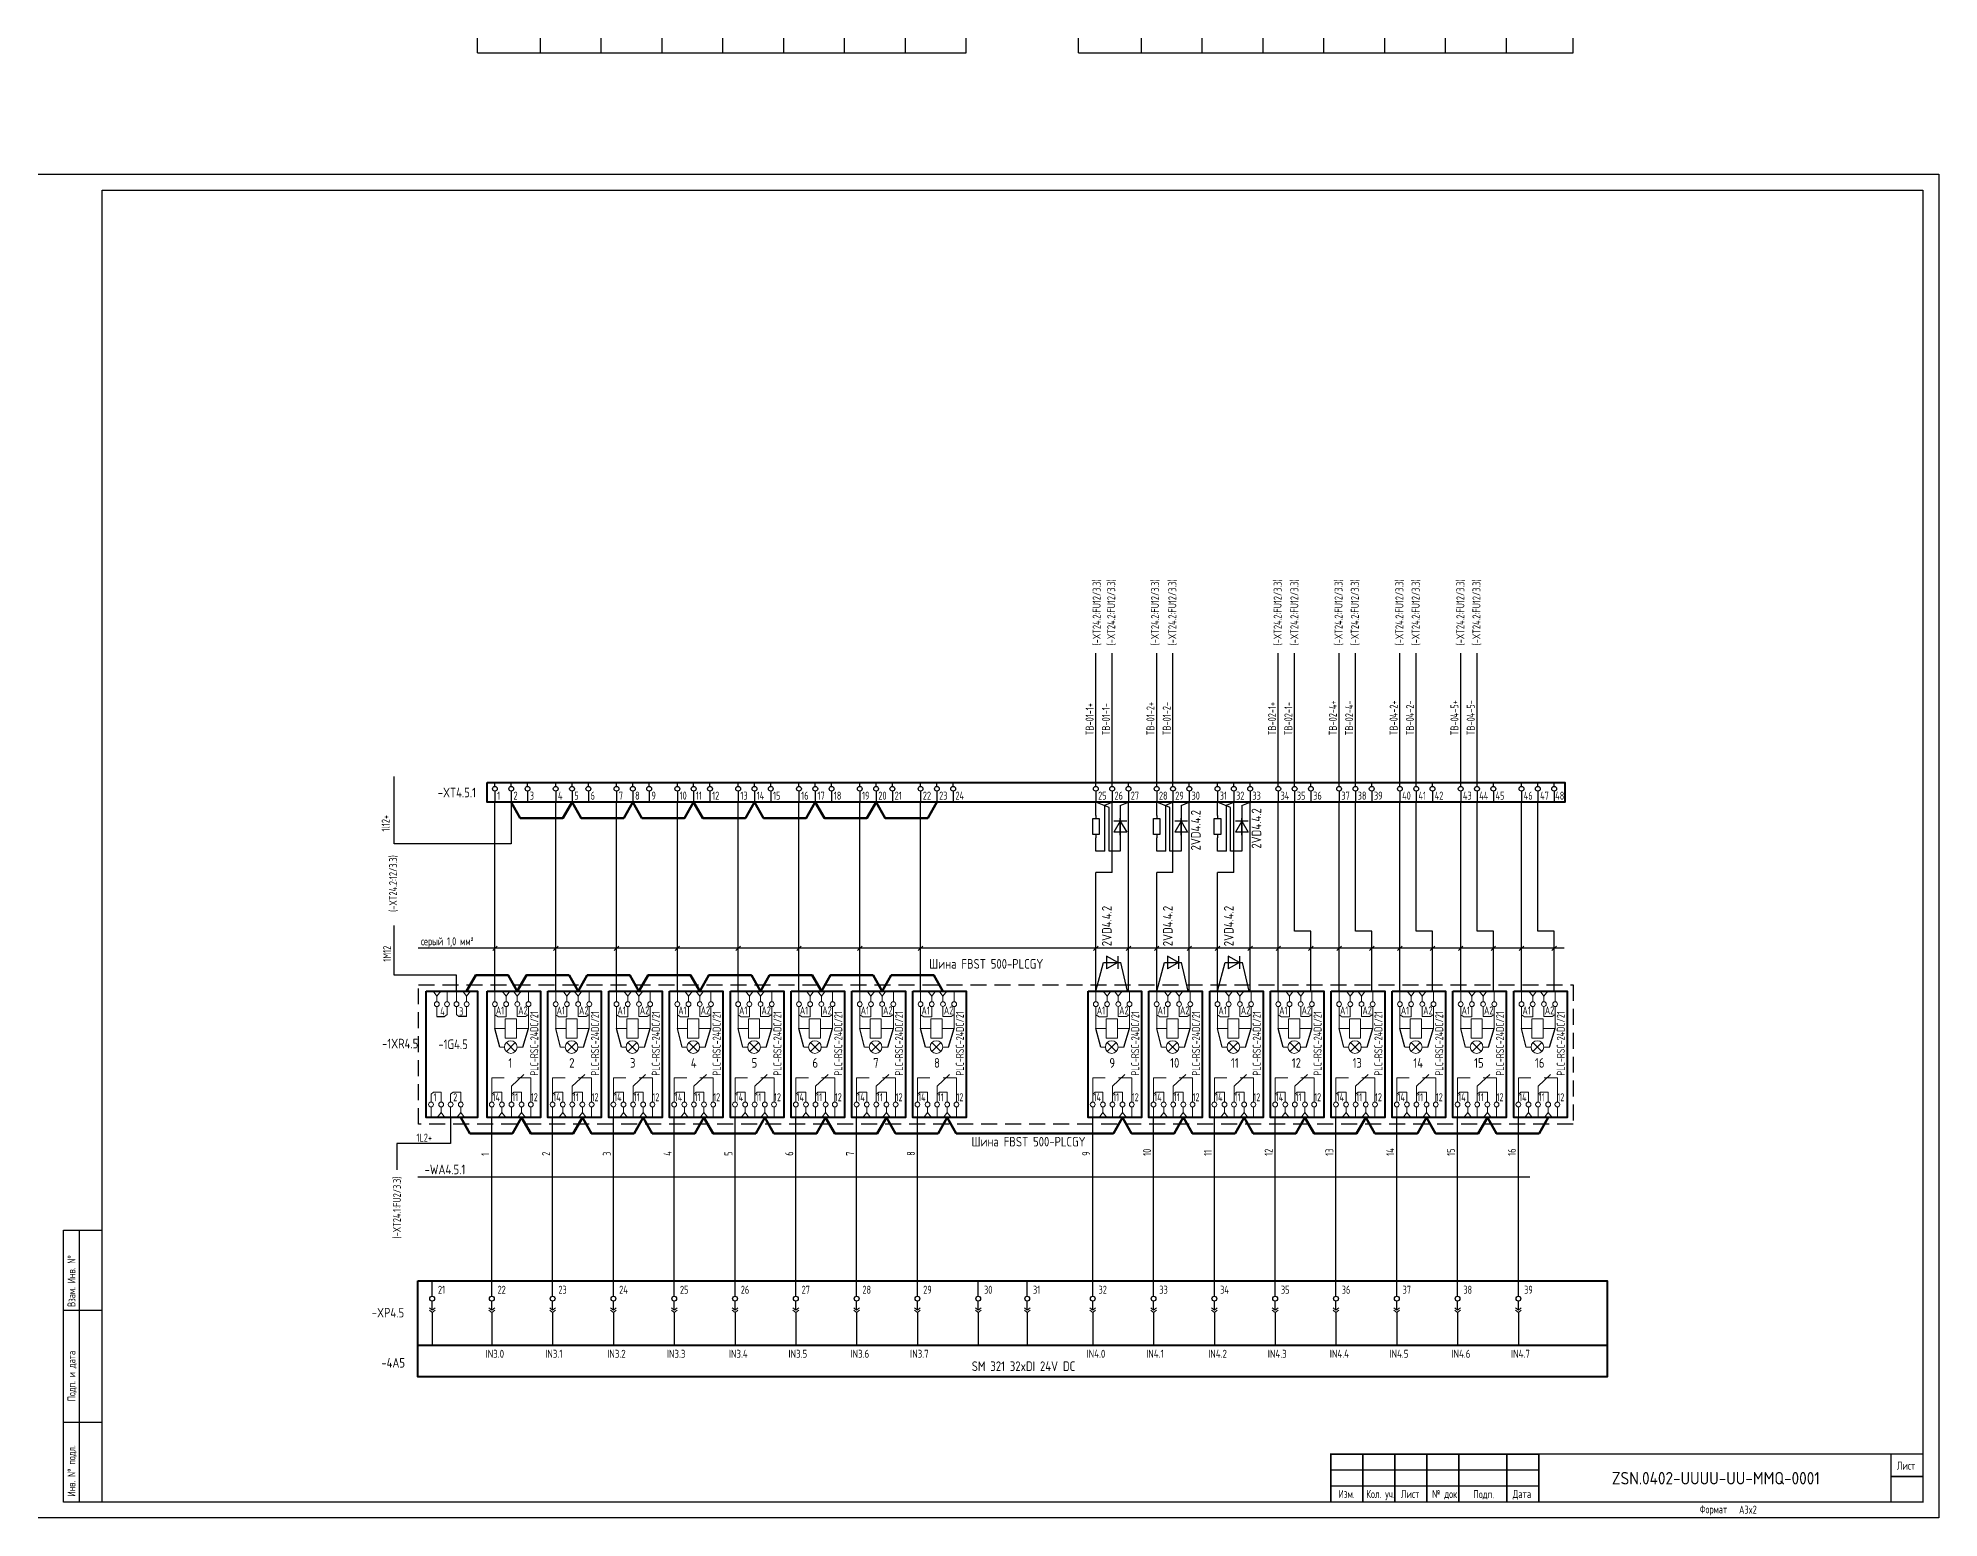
# Model space of a CAD drawing. Header units: millimetres. Extents: x 18824 to 19418, y -7467 to -7004.
import ezdxf
from ezdxf.enums import TextEntityAlignment as Align

# ---------------------------------------------------------------- set-up
doc = ezdxf.new("R2010")
doc.units = ezdxf.units.MM
for name, pattern in [('DASHED2', [0.375, 0.25, -0.125]), ('K5LT32768', [0]), ('K5LT_THIN', [0])]:
    doc.linetypes.add(name, pattern=pattern)
doc.layers.add('КИА_МАРКИРОВКА', color=2, linetype='Continuous')
doc.layers.add('КИА_НАКЛЕЙКИ', color=1, linetype='Continuous')
doc.styles.add('GOST-A 3-1', font='', dxfattribs={"height": 3})
doc.styles.add('GOSTA-2.5-1', font='', dxfattribs={"width": 0.9, "height": 2.5})
doc.styles.add('ROMAND0-100', font='romand.shx')
doc.styles.add('ROMANS0-60', font='romans.shx', dxfattribs={"width": 0.6})
doc.styles.add('ROMANS0-70', font='romans.shx', dxfattribs={"width": 0.7})
doc.styles.get('GOST-A 3-1').set_extended_font_data('GOST type A')
doc.styles.get('GOSTA-2.5-1').set_extended_font_data('GOST Type AU')

# ---------------------------------------------------------------- blocks, each defined once
blk = doc.blocks.new('A$C508D5767')
at = {"color": 0}
for p, q in [((4.5, 25.21), (4.5, 30)), ((23.13, 25.21), (23.13, 30)), ((42.13, 25.21), (42.13, 30)), ((61.13, 25.21), (61.13, 30)), ((80.13, 25.21), (80.13, 30)), ((99.13, 25.21), (99.13, 30)), ((118.13, 25.21), (118.13, 30)), ((137.13, 25.21), (137.13, 30)), ((156.13, 25.21), (156.13, 30)), ((175.13, 25.21), (175.13, 30)), ((190.43, 25.21), (190.43, 30)), ((210.91, 25.21), (210.91, 30)), ((229.91, 25.21), (229.91, 30)), ((248.91, 25.21), (248.91, 30)), ((267.91, 25.21), (267.91, 30)), ((286.91, 25.21), (286.91, 30)), ((305.91, 25.21), (305.91, 30)), ((324.91, 25.21), (324.91, 30)), ((343.91, 25.21), (343.91, 30)), ((4.5, 20.89), (4.5, 23.71)), ((4.5, 20.14), (4.5, 9.97)), ((23.13, 20.89), (23.13, 23.71)), ((23.13, 20.14), (23.13, 9.97)), ((42.13, 20.89), (42.13, 23.71)), ((42.13, 20.14), (42.13, 9.97)), ((61.13, 20.89), (61.13, 23.71)), ((61.13, 20.14), (61.13, 9.97)), ((80.13, 20.89), (80.13, 23.71)), ((80.13, 20.14), (80.13, 9.97)), ((99.13, 20.89), (99.13, 23.71)), ((99.13, 20.14), (99.13, 9.97)), ((118.13, 20.89), (118.13, 23.71)), ((118.13, 20.14), (118.13, 9.97)), ((137.13, 20.89), (137.13, 23.71)), ((137.13, 20.14), (137.13, 9.97)), ((156.13, 20.89), (156.13, 23.71)), ((156.13, 20.14), (156.13, 9.97)), ((175.13, 20.89), (175.13, 23.71)), ((175.13, 20.14), (175.13, 9.97)), ((190.43, 20.89), (190.43, 23.71)), ((190.43, 20.14), (190.43, 9.97)), ((210.91, 20.89), (210.91, 23.71)), ((210.91, 20.14), (210.91, 9.97)), ((229.91, 20.89), (229.91, 23.71)), ((229.91, 20.14), (229.91, 9.97)), ((248.91, 20.89), (248.91, 23.71)), ((248.91, 20.14), (248.91, 9.97)), ((267.91, 20.89), (267.91, 23.71)), ((267.91, 20.14), (267.91, 9.97)), ((286.91, 20.89), (286.91, 23.71)), ((286.91, 20.14), (286.91, 9.97)), ((305.91, 20.89), (305.91, 23.71)), ((305.91, 20.14), (305.91, 9.97)), ((324.91, 20.89), (324.91, 23.71)), ((324.91, 20.14), (324.91, 9.97)), ((343.91, 20.89), (343.91, 23.71)), ((343.91, 20.14), (343.91, 9.97))]:
    blk.add_line(p, q, dxfattribs=at)
at = {"lineweight": 18}
for p, q in [((4.5, 20.89), (3.61, 21.63)), ((4.5, 20.14), (3.61, 20.89)), ((4.5, 20.89), (5.39, 21.63)), ((4.5, 20.14), (5.39, 20.89)), ((23.13, 20.89), (22.24, 21.63)), ((23.13, 20.14), (22.24, 20.89)), ((23.13, 20.89), (24.02, 21.63)), ((23.13, 20.14), (24.02, 20.89)), ((42.13, 20.89), (41.24, 21.63)), ((42.13, 20.14), (41.24, 20.89)), ((42.13, 20.89), (43.02, 21.63)), ((42.13, 20.14), (43.02, 20.89)), ((61.13, 20.89), (60.24, 21.63)), ((61.13, 20.14), (60.24, 20.89)), ((61.13, 20.89), (62.02, 21.63)), ((61.13, 20.14), (62.02, 20.89)), ((80.13, 20.89), (79.24, 21.63)), ((80.13, 20.14), (79.24, 20.89)), ((80.13, 20.89), (81.02, 21.63)), ((80.13, 20.14), (81.02, 20.89)), ((99.13, 20.89), (98.24, 21.63)), ((99.13, 20.14), (98.24, 20.89)), ((99.13, 20.89), (100.02, 21.63)), ((99.13, 20.14), (100.02, 20.89)), ((118.13, 20.89), (117.24, 21.63)), ((118.13, 20.14), (117.24, 20.89)), ((118.13, 20.89), (119.02, 21.63)), ((118.13, 20.14), (119.02, 20.89)), ((137.13, 20.89), (136.24, 21.63)), ((137.13, 20.14), (136.24, 20.89)), ((137.13, 20.89), (138.02, 21.63)), ((137.13, 20.14), (138.02, 20.89)), ((156.13, 20.89), (155.24, 21.63)), ((156.13, 20.14), (155.24, 20.89)), ((156.13, 20.89), (157.02, 21.63)), ((156.13, 20.14), (157.02, 20.89)), ((175.13, 20.89), (174.24, 21.63)), ((175.13, 20.14), (174.24, 20.89)), ((175.13, 20.89), (176.02, 21.63)), ((175.13, 20.14), (176.02, 20.89)), ((190.43, 20.89), (189.54, 21.63)), ((190.43, 20.14), (189.54, 20.89)), ((190.43, 20.89), (191.32, 21.63)), ((190.43, 20.14), (191.32, 20.89)), ((210.91, 20.89), (210.02, 21.63)), ((210.91, 20.14), (210.02, 20.89)), ((210.91, 20.89), (211.8, 21.63)), ((210.91, 20.14), (211.8, 20.89)), ((229.91, 20.89), (229.02, 21.63)), ((229.91, 20.14), (229.02, 20.89)), ((229.91, 20.89), (230.8, 21.63)), ((229.91, 20.14), (230.8, 20.89)), ((248.91, 20.89), (248.02, 21.63)), ((248.91, 20.14), (248.02, 20.89)), ((248.91, 20.89), (249.8, 21.63)), ((248.91, 20.14), (249.8, 20.89)), ((267.91, 20.89), (267.02, 21.63)), ((267.91, 20.14), (267.02, 20.89)), ((267.91, 20.89), (268.8, 21.63)), ((267.91, 20.14), (268.8, 20.89)), ((286.91, 20.89), (286.02, 21.63)), ((286.91, 20.14), (286.02, 20.89)), ((286.91, 20.89), (287.8, 21.63)), ((286.91, 20.14), (287.8, 20.89)), ((305.91, 20.89), (305.02, 21.63)), ((305.91, 20.14), (305.02, 20.89)), ((305.91, 20.89), (306.8, 21.63)), ((305.91, 20.14), (306.8, 20.89)), ((324.91, 20.89), (324.02, 21.63)), ((324.91, 20.14), (324.02, 20.89)), ((324.91, 20.89), (325.8, 21.63)), ((324.91, 20.14), (325.8, 20.89)), ((343.91, 20.89), (343.02, 21.63)), ((343.91, 20.14), (343.02, 20.89)), ((343.91, 20.89), (344.8, 21.63)), ((343.91, 20.14), (344.8, 20.89))]:
    blk.add_line(p, q, dxfattribs=at)
at = {"color": 0, "lineweight": 40}
blk.add_line((0, 9.97), (371.67, 9.97), dxfattribs=at)
blk.add_lwpolyline([(0, 30), (371.67, 30), (371.67, 0), (0, 0)], close=True, dxfattribs=at)
at = {"color": 0}
for centre in [(4.5, 24.46), (23.13, 24.46), (42.13, 24.46), (61.13, 24.46), (80.13, 24.46), (99.13, 24.46), (118.13, 24.46), (137.13, 24.46), (156.13, 24.46), (175.13, 24.46), (190.43, 24.46), (210.91, 24.46), (229.91, 24.46), (248.91, 24.46), (267.91, 24.46), (286.91, 24.46), (305.91, 24.46), (324.91, 24.46), (343.91, 24.46)]:
    blk.add_circle(centre, 0.75, dxfattribs=at)
at = {"style": 'GOSTA-2.5-1', "width": 0.9}
for s, p in [('21', (6.3, 26)), ('22', (24.93, 26)), ('23', (43.93, 26)), ('24', (62.93, 26)), ('25', (81.93, 26)), ('26', (100.93, 26)), ('27', (119.93, 26)), ('28', (138.93, 26)), ('29', (157.93, 26)), ('30', (176.93, 26)), ('31', (192.23, 26)), ('32', (212.71, 26)), ('33', (231.71, 26)), ('34', (250.71, 26)), ('35', (269.71, 26)), ('36', (288.71, 26)), ('37', (307.71, 26)), ('38', (326.71, 26)), ('39', (345.71, 26))]:
    blk.add_text(s, height=2.5, dxfattribs=at).set_placement(p)
at = {"style": 'GOSTA-2.5-1'}
for s, p in [('IN3.0', (21.19, 5.98)), ('IN3.1', (39.82, 5.98)), ('IN3.2', (59.19, 5.98)), ('IN3.3', (77.82, 5.98)), ('IN3.4', (97.19, 5.98)), ('IN3.5', (115.82, 5.98)), ('IN3.6', (135.19, 5.98)), ('IN3.7', (153.82, 5.98)), ('IN4.0', (208.97, 5.98)), ('IN4.1', (227.6, 5.98)), ('IN4.2', (246.97, 5.98)), ('IN4.3', (265.6, 5.98)), ('IN4.4', (284.97, 5.98)), ('IN4.5', (303.6, 5.98)), ('IN4.6', (322.97, 5.98)), ('IN4.7', (341.6, 5.98))]:
    blk.add_text(s, height=2.5, dxfattribs=at).set_placement(p)
at = {"color": 0, "style": 'GOST-A 3-1'}
blk.add_text('SM 321 32xDI 24V DC', height=3, dxfattribs=at).set_placement((173.11, 1.85))
blk = doc.blocks.new('A$C2C8C317B')
at = {"color": 0}
for p, q in [((0, 0), (0, 39.44)), ((3.94, 21.99), (2.44, 27.76)), ((11.17, 21.99), (12.94, 27.76))]:
    blk.add_line(p, q, dxfattribs=at)
at = {"linetype": 'K5LT_THIN', "lineweight": 18}
for p, q in [((2.44, 36.15), (2.44, 39.44)), ((5.94, 37.86), (4.75, 39.44)), ((5.94, 37.86), (7.14, 39.44)), ((5.94, 36.15), (5.94, 37.86)), ((9.44, 37.88), (8.25, 39.45)), ((9.44, 37.88), (10.64, 39.45)), ((9.44, 36.17), (9.44, 37.88)), ((12.94, 36.15), (12.94, 39.44)), ((2.44, 34.65), (2.44, 27.76)), ((3.42, 31.48), (2.44, 32.07)), ((5.94, 31.48), (3.42, 31.48)), ((9.16, 30.76), (5.66, 30.76)), ((5.66, 30.76), (5.66, 24.76)), ((5.94, 34.65), (5.94, 31.48)), ((9.16, 24.76), (9.16, 30.76)), ((9.44, 34.67), (9.44, 31.52)), ((9.44, 31.52), (11.97, 31.52)), ((11.97, 31.52), (12.94, 32.12)), ((12.94, 34.65), (12.94, 27.76)), ((5.66, 27.76), (2.44, 27.76)), ((5.66, 24.76), (9.16, 24.76)), ((9.16, 27.76), (12.94, 27.76)), ((1.46, 4.79), (1.46, 12.35)), ((5.38, 12.35), (1.46, 12.35)), ((7.61, 9.79), (11.52, 13.36)), ((13.65, 12.35), (9.5, 12.35)), ((13.65, 12.35), (13.65, 4.79)), ((2.22, 7.93), (1.46, 7.29)), ((4.63, 7.93), (2.22, 7.93)), ((4.63, 4.79), (4.63, 7.93)), ((7.61, 4.79), (7.61, 9.79)), ((8.36, 7.93), (7.61, 7.29)), ((10.77, 7.93), (8.36, 7.93)), ((10.77, 4.79), (10.77, 7.93)), ((1.46, 3.29), (1.46, 0)), ((4.63, 1.58), (3.43, 0)), ((4.63, 3.29), (4.63, 1.58)), ((4.63, 1.58), (5.82, 0)), ((7.61, 3.29), (7.61, 0)), ((10.77, 1.58), (9.58, 0)), ((10.77, 3.29), (10.77, 1.58)), ((10.77, 1.58), (11.97, 0)), ((13.65, 3.29), (13.65, 0))]:
    blk.add_line(p, q, dxfattribs=at)
at = {"color": 0, "lineweight": 20}
for p, q in [((5.43, 21.99), (3.94, 21.99)), ((6.01, 23.39), (8.81, 20.59)), ((8.81, 23.39), (6.01, 20.59)), ((9.39, 21.99), (11.17, 21.99))]:
    blk.add_line(p, q, dxfattribs=at)
at = {"lineweight": 40}
blk.add_lwpolyline([(0, 39.44), (16.69, 39.44), (16.69, 0), (0, 0)], close=True, dxfattribs=at)
at = {"color": 0, "lineweight": 20}
blk.add_circle((7.41, 21.99), 1.98, dxfattribs=at)
at = {"linetype": 'K5LT32768', "lineweight": 18}
for centre, start, end in [((2.44, 35.4), 0, 180), ((5.94, 35.4), 0, 180), ((9.44, 35.42), 0, 180), ((12.94, 35.4), 0, 180), ((2.44, 35.4), 180, 0), ((5.94, 35.4), 180, 0), ((9.44, 35.42), 180, 0), ((12.94, 35.4), 180, 0), ((1.46, 4.04), 0, 180), ((1.46, 4.04), 180, 0), ((4.63, 4.04), 0, 180), ((4.63, 4.04), 180, 0), ((7.61, 4.04), 0, 180), ((7.61, 4.04), 180, 0), ((10.77, 4.04), 0, 180), ((10.77, 4.04), 180, 0), ((13.65, 4.04), 0, 180), ((13.65, 4.04), 180, 0)]:
    blk.add_arc(centre, 0.75, start, end, dxfattribs=at)
at = {"style": 'GOSTA-2.5-1', "width": 0.8}
for s, p in [('A1', (2.73, 32.17)), ('A2', (9.73, 32.19)), ('14', (1.68, 5.05)), ('11', (7.82, 5.05)), ('12', (13.64, 5.05))]:
    blk.add_text(s, height=2.5, dxfattribs=at).set_placement(p)
blk.add_text('PLC-RSC-24DC/21', height=2.5, rotation=90, dxfattribs=at).set_placement((15.97, 13.05))
blk = doc.blocks.new('A$C27D72B89')
at = {"linetype": 'K5LT_THIN', "lineweight": 18}
for p, q in [((3.3, 37.86), (2.11, 39.44)), ((3.3, 37.86), (4.5, 39.44)), ((3.3, 36.15), (3.3, 37.86)), ((6.47, 36.15), (6.47, 39.44)), ((9.44, 36.15), (9.44, 39.44)), ((12.61, 37.86), (11.41, 39.44)), ((12.61, 37.86), (13.8, 39.44)), ((12.61, 36.15), (12.61, 37.86)), ((3.3, 34.65), (3.3, 31.51)), ((5.71, 31.51), (6.47, 32.15)), ((6.47, 34.65), (6.47, 32.15)), ((9.44, 34.65), (9.44, 32.15)), ((10.2, 31.51), (9.44, 32.15)), ((12.61, 34.65), (12.61, 31.51)), ((2.22, 7.93), (1.47, 7.29)), ((1.47, 4.79), (1.47, 7.29)), ((4.63, 7.93), (2.22, 7.93)), ((4.63, 4.79), (4.63, 7.93)), ((8.36, 7.93), (7.61, 7.29)), ((7.61, 4.79), (7.61, 7.29)), ((10.77, 7.93), (8.36, 7.93)), ((10.77, 4.79), (10.77, 7.93)), ((1.47, 3.29), (1.47, 0)), ((4.63, 1.58), (3.44, 0)), ((4.63, 3.29), (4.63, 1.58)), ((4.63, 1.58), (5.83, 0)), ((7.61, 3.29), (7.61, 0)), ((10.77, 1.58), (9.58, 0)), ((10.77, 3.29), (10.77, 1.58)), ((10.77, 1.58), (11.97, 0))]:
    blk.add_line(p, q, dxfattribs=at)
at = {"color": 0}
for p, q in [((3.3, 31.51), (5.71, 31.51)), ((12.61, 31.51), (10.2, 31.51))]:
    blk.add_line(p, q, dxfattribs=at)
at = {"lineweight": 40}
blk.add_lwpolyline([(0, 39.44), (16, 39.44), (16, 0), (0, 0)], close=True, dxfattribs=at)
at = {"linetype": 'K5LT32768', "lineweight": 18}
for centre, start, end in [((3.3, 35.4), 0, 180), ((6.47, 35.4), 0, 180), ((9.44, 35.4), 0, 180), ((12.61, 35.4), 0, 180), ((3.3, 35.4), 180, 0), ((6.47, 35.4), 180, 0), ((9.44, 35.4), 180, 0), ((12.61, 35.4), 180, 0), ((1.47, 4.04), 0, 180), ((1.47, 4.04), 180, 0), ((4.63, 4.04), 0, 180), ((4.63, 4.04), 180, 0), ((7.61, 4.04), 0, 180), ((7.61, 4.04), 180, 0), ((10.77, 4.04), 0, 180), ((10.77, 4.04), 180, 0)]:
    blk.add_arc(centre, 0.75, start, end, dxfattribs=at)
at = {"style": 'GOSTA-2.5-1', "width": 0.8}
for s, p in [('4', (4.36, 31.88)), ('3', (10.26, 31.89)), ('1', (2.28, 5.05)), ('2', (8.42, 5.05))]:
    blk.add_text(s, height=2.5, dxfattribs=at).set_placement(p)
blk = doc.blocks.new('A$C6A6D7164')
at = {"color": 0}
for p, q in [((-5.1, 17.91), (-5.1, 19.16)), ((0, 17.91), (0, 19.16)), ((5.1, 17.91), (5.1, 19.16)), ((13.9, 17.91), (13.9, 19.16)), ((19, 17.91), (19, 19.16)), ((24.1, 17.91), (24.1, 19.16)), ((32.9, 17.91), (32.9, 19.16)), ((38, 17.91), (38, 19.16)), ((43.1, 17.91), (43.1, 19.16)), ((51.9, 17.91), (51.9, 19.16)), ((57, 17.91), (57, 19.16)), ((62.1, 17.91), (62.1, 19.16)), ((70.9, 17.91), (70.9, 19.16)), ((76, 17.91), (76, 19.16)), ((81.1, 17.91), (81.1, 19.16)), ((89.9, 17.91), (89.9, 19.16)), ((95, 17.91), (95, 19.16)), ((100.1, 17.91), (100.1, 19.16)), ((108.9, 17.91), (108.9, 19.16)), ((114, 17.91), (114, 19.16)), ((119.1, 17.91), (119.1, 19.16)), ((127.9, 17.91), (127.9, 19.16)), ((133, 17.91), (133, 19.16)), ((138.1, 17.91), (138.1, 19.16)), ((182.68, 17.91), (182.68, 19.16)), ((187.78, 17.91), (187.78, 19.16)), ((192.88, 17.91), (192.88, 19.16)), ((201.68, 17.91), (201.68, 19.16)), ((206.78, 17.91), (206.78, 19.16)), ((211.88, 17.91), (211.88, 19.16)), ((220.68, 17.91), (220.68, 19.16)), ((225.78, 17.91), (225.78, 19.16)), ((230.88, 17.91), (230.88, 19.16)), ((239.68, 17.91), (239.68, 19.16)), ((244.78, 17.91), (244.78, 19.16)), ((249.88, 17.91), (249.88, 19.16)), ((258.68, 17.91), (258.68, 19.16)), ((263.78, 17.91), (263.78, 19.16)), ((268.88, 17.91), (268.88, 19.16)), ((277.68, 17.91), (277.68, 19.16)), ((282.78, 17.91), (282.78, 19.16)), ((287.88, 17.91), (287.88, 19.16)), ((296.68, 17.91), (296.68, 19.16)), ((301.78, 17.91), (301.78, 19.16)), ((306.88, 17.91), (306.88, 19.16)), ((315.68, 17.91), (315.68, 19.16)), ((320.78, 17.91), (320.78, 19.16)), ((325.88, 17.91), (325.88, 19.16)), ((-5.1, 16.41), (-5.1, 12.99)), ((0, 16.41), (0, 12.99)), ((5.1, 16.41), (5.1, 12.99)), ((13.9, 16.41), (13.9, 12.99)), ((19, 16.41), (19, 12.99)), ((24.1, 16.41), (24.1, 12.99)), ((32.9, 16.41), (32.9, 12.99)), ((38, 16.41), (38, 12.99)), ((43.1, 16.41), (43.1, 12.99)), ((51.9, 16.41), (51.9, 12.99)), ((57, 16.41), (57, 12.99)), ((62.1, 16.41), (62.1, 12.99)), ((70.9, 16.41), (70.9, 12.99)), ((76, 16.41), (76, 12.99)), ((81.1, 16.41), (81.1, 12.99)), ((89.9, 16.41), (89.9, 12.99)), ((95, 16.41), (95, 12.99)), ((100.1, 16.41), (100.1, 12.99)), ((108.9, 16.41), (108.9, 12.99)), ((114, 16.41), (114, 12.99)), ((119.1, 16.41), (119.1, 12.99)), ((127.9, 16.41), (127.9, 12.99)), ((133, 16.41), (133, 12.99)), ((138.1, 16.41), (138.1, 12.99)), ((182.68, 16.41), (182.68, 12.99)), ((187.78, 16.41), (187.78, 12.99)), ((192.88, 16.41), (192.88, 12.99)), ((201.68, 16.41), (201.68, 12.99)), ((206.78, 16.41), (206.78, 12.99)), ((211.88, 16.41), (211.88, 12.99)), ((220.68, 16.41), (220.68, 12.99)), ((225.78, 16.41), (225.78, 12.99)), ((230.88, 16.41), (230.88, 12.99)), ((239.68, 16.41), (239.68, 12.99)), ((244.78, 16.41), (244.78, 12.99)), ((249.88, 16.41), (249.88, 12.99)), ((258.68, 16.41), (258.68, 12.99)), ((263.78, 16.41), (263.78, 12.99)), ((268.88, 16.41), (268.88, 12.99)), ((277.68, 16.41), (277.68, 12.99)), ((282.78, 16.41), (282.78, 12.99)), ((287.88, 16.41), (287.88, 12.99)), ((296.68, 16.41), (296.68, 12.99)), ((301.78, 16.41), (301.78, 12.99)), ((306.88, 16.41), (306.88, 12.99)), ((315.68, 16.41), (315.68, 12.99)), ((320.78, 16.41), (320.78, 12.99)), ((325.88, 16.41), (325.88, 12.99))]:
    blk.add_line(p, q, dxfattribs=at)
at = {"color": 0, "lineweight": 40}
blk.add_lwpolyline([(-7.54, 19.16), (329.24, 19.16), (329.24, 12.99), (-7.54, 12.99)], close=True, dxfattribs=at)
at = {"color": 0}
for centre in [(-5.1, 17.16), (0, 17.16), (5.1, 17.16), (13.9, 17.16), (19, 17.16), (24.1, 17.16), (32.9, 17.16), (38, 17.16), (43.1, 17.16), (51.9, 17.16), (57, 17.16), (62.1, 17.16), (70.9, 17.16), (76, 17.16), (81.1, 17.16), (89.9, 17.16), (95, 17.16), (100.1, 17.16), (108.9, 17.16), (114, 17.16), (119.1, 17.16), (127.9, 17.16), (133, 17.16), (138.1, 17.16), (182.68, 17.16), (187.78, 17.16), (192.88, 17.16), (201.68, 17.16), (206.78, 17.16), (211.88, 17.16), (220.68, 17.16), (225.78, 17.16), (230.88, 17.16), (239.68, 17.16), (244.78, 17.16), (249.88, 17.16), (258.68, 17.16), (263.78, 17.16), (268.88, 17.16), (277.68, 17.16), (282.78, 17.16), (287.88, 17.16), (296.68, 17.16), (301.78, 17.16), (306.88, 17.16), (315.68, 17.16), (320.78, 17.16), (325.88, 17.16)]:
    blk.add_circle(centre, 0.75, dxfattribs=at)
at = {"style": 'GOSTA-2.5-1', "width": 0.9}
for s, p in [('1', (-4.39, 13.76)), ('2', (0.71, 13.76)), ('3', (5.8, 13.76)), ('4', (14.61, 13.76)), ('5', (19.71, 13.76)), ('6', (24.8, 13.76)), ('7', (33.61, 13.76)), ('8', (38.71, 13.76)), ('9', (43.8, 13.76)), ('10', (52.61, 13.76)), ('11', (57.71, 13.76)), ('12', (62.8, 13.76)), ('13', (71.61, 13.76)), ('14', (76.71, 13.76)), ('15', (81.8, 13.76)), ('16', (90.61, 13.76)), ('17', (95.71, 13.76)), ('18', (100.8, 13.76)), ('19', (109.61, 13.76)), ('20', (114.71, 13.76)), ('21', (119.8, 13.76)), ('22', (128.61, 13.76)), ('23', (133.71, 13.76)), ('24', (138.8, 13.76)), ('25', (183.39, 13.76)), ('26', (188.49, 13.76)), ('27', (193.58, 13.76)), ('28', (202.39, 13.76)), ('29', (207.49, 13.76)), ('30', (212.58, 13.76)), ('31', (221.39, 13.76)), ('32', (226.49, 13.76)), ('33', (231.58, 13.76)), ('34', (240.39, 13.76)), ('35', (245.49, 13.76)), ('36', (250.58, 13.76)), ('37', (259.39, 13.76)), ('38', (264.49, 13.76)), ('39', (269.58, 13.76)), ('40', (278.39, 13.76)), ('41', (283.49, 13.76)), ('42', (288.58, 13.76)), ('43', (297.39, 13.76)), ('44', (302.49, 13.76)), ('45', (307.58, 13.76)), ('46', (316.39, 13.76)), ('47', (321.49, 13.76)), ('48', (326.22, 13.76))]:
    blk.add_text(s, height=2.5, dxfattribs=at).set_placement(p)
blk = doc.blocks.new('DILast')
at = {"color": 1}
for p, q in [((137.33, 37.99), (137.33, 42.61)), ((157.02, 37.99), (157.02, 42.61)), ((176.02, 37.99), (176.02, 42.61)), ((195.02, 37.99), (195.02, 42.61)), ((214.02, 37.99), (214.02, 42.61)), ((233.02, 37.99), (233.02, 42.61)), ((252.02, 37.99), (252.02, 42.61)), ((271.02, 37.99), (271.02, 42.61)), ((290.02, 37.99), (290.02, 42.61)), ((325.09, 37.99), (325.09, 42.61)), ((344.76, 37.99), (344.76, 42.61)), ((363.76, 37.99), (363.76, 42.61)), ((382.81, 37.99), (382.81, 42.61)), ((401.81, 37.99), (401.81, 42.61)), ((420.81, 37.99), (420.81, 42.61)), ((439.81, 37.99), (439.81, 42.61)), ((458.81, 37.99), (458.81, 42.61)), ((479.7, 37.99), (479.7, 42.61)), ((137.33, 37.99), (177.33, 37.99)), ((177.33, 37.99), (217.33, 37.99)), ((217.33, 37.99), (257.33, 37.99)), ((257.33, 37.99), (290.02, 37.99)), ((325.09, 37.99), (365.09, 37.99)), ((365.09, 37.99), (405.09, 37.99)), ((405.09, 37.99), (445.09, 37.99)), ((445.09, 37.99), (479.7, 37.99)), ((111.31, -209.22), (111.31, -188.27)), ((147.87, -196.23), (147.87, -209.22)), ((147.87, -209.22), (111.31, -209.22)), ((112.12, -302.96), (112.12, -311.13))]:
    blk.add_line(p, q, dxfattribs=at)
for p, q in [((0, 0), (594, 0)), ((594, 0), (594, -420)), ((594, 0), (594, -420)), ((20, -5), (589, -5)), ((20, -415), (20, -5)), ((589, -5), (589, -415)), ((338.18, -202.16), (336.18, -205.63)), ((340.18, -202.16), (336.18, -202.16)), ((340.18, -205.63), (336.18, -205.63)), ((338.18, -202.16), (340.18, -205.63)), ((357.18, -202.16), (355.18, -205.63)), ((359.18, -202.16), (355.18, -202.16)), ((359.18, -205.63), (355.18, -205.63)), ((357.18, -202.16), (359.18, -205.63)), ((376.18, -202.16), (374.18, -205.63)), ((378.18, -202.16), (374.18, -202.16)), ((378.18, -205.63), (374.18, -205.63)), ((376.18, -202.16), (378.18, -205.63)), ((333.92, -244.39), (333.92, -248.39)), ((337.38, -246.39), (333.92, -244.39)), ((337.38, -246.39), (333.92, -248.39)), ((337.38, -244.39), (337.38, -248.39)), ((352.92, -244.39), (352.92, -248.39)), ((356.38, -246.39), (352.92, -244.39)), ((356.38, -246.39), (352.92, -248.39)), ((356.38, -244.39), (356.38, -248.39)), ((371.92, -244.39), (371.92, -248.39)), ((375.38, -246.39), (371.92, -244.39)), ((375.38, -246.39), (371.92, -248.39)), ((375.38, -244.39), (375.38, -248.39)), ((8, -415), (8, -330)), ((8, -330), (20, -330)), ((13, -415), (13, -330)), ((8, -355), (20, -355)), ((8, -390), (20, -390)), ((13, -390), (20, -390)), ((404, -400), (469, -400)), ((20, -415), (8, -415)), ((589, -415), (20, -415)), ((594, -420), (0, -420))]:
    blk.add_line(p, q)
at = {"color": 252}
for p, q in [((330.55, -190.06), (330.55, -149.64)), ((335.65, -190.06), (335.65, -149.64)), ((349.55, -190.06), (349.55, -149.64)), ((354.65, -190.06), (354.65, -149.64)), ((387.55, -190.06), (387.55, -149.64)), ((392.65, -190.06), (392.65, -149.64)), ((406.55, -190.06), (406.55, -149.64)), ((411.65, -190.06), (411.65, -149.64)), ((425.55, -190.06), (425.55, -149.64)), ((430.65, -190.06), (430.65, -149.64)), ((444.55, -190.06), (444.55, -149.64)), ((449.65, -190.06), (449.65, -149.64)), ((142.77, -255.34), (142.77, -196.23)), ((161.77, -255.34), (161.77, -196.23)), ((180.77, -255.34), (180.77, -196.23)), ((199.77, -255.34), (199.77, -196.23)), ((218.77, -255.34), (218.77, -196.23)), ((237.77, -255.34), (237.77, -196.23)), ((256.77, -255.34), (256.77, -196.23)), ((275.77, -255.34), (275.77, -196.23)), ((330.55, -200.43), (330.55, -196.23)), ((334.67, -197.95), (330.55, -196.23)), ((333.37, -197.18), (335.65, -196.23)), ((333.37, -211.56), (333.37, -197.18)), ((334.67, -211.56), (334.67, -197.95)), ((335.65, -218.28), (335.65, -196.23)), ((338.18, -197.3), (340.75, -196.23)), ((338.18, -197.3), (338.18, -211.56)), ((340.75, -255.34), (340.75, -196.23)), ((349.55, -200.43), (349.55, -196.23)), ((353.67, -197.95), (349.55, -196.23)), ((352.37, -197.18), (354.65, -196.23)), ((352.37, -211.56), (352.37, -197.18)), ((353.67, -211.56), (353.67, -197.95)), ((354.65, -218.28), (354.65, -196.23)), ((357.18, -197.3), (359.75, -196.23)), ((357.18, -197.3), (357.18, -211.56)), ((359.75, -255.34), (359.75, -196.23)), ((368.55, -200.43), (368.55, -196.23)), ((372.67, -197.95), (368.55, -196.23)), ((371.37, -197.18), (373.65, -196.23)), ((371.37, -211.56), (371.37, -197.18)), ((372.67, -211.56), (372.67, -197.95)), ((373.65, -218.28), (373.65, -196.23)), ((376.18, -197.3), (378.75, -196.23)), ((376.18, -197.3), (376.18, -211.56)), ((378.75, -255.34), (378.75, -196.23)), ((387.55, -255.34), (387.55, -196.23)), ((392.65, -236.56), (392.65, -196.23)), ((406.55, -255.34), (406.55, -196.23)), ((411.65, -236.56), (411.65, -196.23)), ((425.55, -255.34), (425.55, -196.23)), ((430.65, -236.56), (430.65, -196.23)), ((444.55, -255.34), (444.55, -196.23)), ((449.65, -236.56), (449.65, -196.23)), ((463.55, -255.34), (463.55, -196.23)), ((468.65, -236.56), (468.65, -196.23)), ((330.55, -211.56), (330.55, -207.36)), ((349.55, -211.56), (349.55, -207.36)), ((368.55, -211.56), (368.55, -207.36)), ((333.37, -211.56), (330.55, -211.56)), ((338.18, -211.56), (334.67, -211.56)), ((352.37, -211.56), (349.55, -211.56)), ((357.18, -211.56), (353.67, -211.56)), ((371.37, -211.56), (368.55, -211.56)), ((376.18, -211.56), (372.67, -211.56)), ((335.65, -218.28), (330.55, -218.28)), ((330.55, -255.34), (330.55, -218.28)), ((354.65, -218.28), (349.55, -218.28)), ((349.55, -255.34), (349.55, -218.28)), ((373.65, -218.28), (368.55, -218.28)), ((368.55, -255.34), (368.55, -218.28)), ((397.75, -236.56), (392.65, -236.56)), ((397.75, -255.34), (397.75, -236.56)), ((416.75, -236.56), (411.65, -236.56)), ((416.75, -255.34), (416.75, -236.56)), ((435.75, -236.56), (430.65, -236.56)), ((435.75, -255.34), (435.75, -236.56)), ((454.75, -236.56), (449.65, -236.56)), ((454.75, -255.34), (454.75, -236.56)), ((473.75, -236.56), (468.65, -236.56)), ((473.75, -255.34), (473.75, -236.56)), ((330.55, -255.34), (332.96, -246.39)), ((340.4, -255.34), (338.35, -246.39)), ((349.55, -255.34), (351.96, -246.39)), ((359.4, -255.34), (357.35, -246.39)), ((368.55, -255.34), (370.96, -246.39)), ((378.4, -255.34), (376.35, -246.39))]:
    blk.add_line(p, q, dxfattribs=at)
at = {"color": 0}
for p, q in [((329.55, -206.4), (329.56, -201.4)), ((329.56, -201.4), (331.56, -201.4)), ((330.55, -200.43), (330.56, -201.4)), ((331.56, -201.4), (331.55, -206.4)), ((338.18, -205.63), (338.18, -201.2)), ((348.55, -206.4), (348.56, -201.4)), ((348.56, -201.4), (350.56, -201.4)), ((349.55, -200.43), (349.56, -201.4)), ((350.56, -201.4), (350.55, -206.4)), ((357.18, -205.63), (357.18, -201.2)), ((367.55, -206.4), (367.56, -201.4)), ((367.56, -201.4), (369.56, -201.4)), ((368.55, -200.43), (368.56, -201.4)), ((369.56, -201.4), (369.55, -206.4)), ((376.18, -205.63), (376.18, -201.2)), ((331.55, -206.4), (329.55, -206.4)), ((330.55, -206.4), (330.55, -207.36)), ((338.18, -206.59), (338.18, -205.63)), ((350.55, -206.4), (348.55, -206.4)), ((349.55, -206.4), (349.55, -207.36)), ((357.18, -206.59), (357.18, -205.63)), ((369.55, -206.4), (367.55, -206.4)), ((368.55, -206.4), (368.55, -207.36)), ((376.18, -206.59), (376.18, -205.63)), ((476.87, -241.93), (118.74, -241.93)), ((142.07, -242.64), (143.48, -241.23)), ((161.07, -242.64), (162.48, -241.23)), ((180.07, -242.64), (181.48, -241.23)), ((199.07, -242.64), (200.48, -241.23)), ((218.07, -242.64), (219.48, -241.23)), ((237.07, -242.64), (238.48, -241.23)), ((256.07, -242.64), (257.48, -241.23)), ((275.07, -242.64), (276.48, -241.23)), ((329.85, -242.64), (331.26, -241.23)), ((340.04, -242.64), (341.46, -241.23)), ((348.85, -242.64), (350.26, -241.23)), ((359.04, -242.64), (360.46, -241.23)), ((367.85, -242.64), (369.26, -241.23)), ((378.04, -242.64), (379.46, -241.23)), ((386.85, -242.64), (388.26, -241.23)), ((397.04, -242.64), (398.46, -241.23)), ((405.85, -242.64), (407.26, -241.23)), ((416.04, -242.64), (417.46, -241.23)), ((424.85, -242.64), (426.26, -241.23)), ((435.04, -242.64), (436.46, -241.23)), ((443.85, -242.64), (445.26, -241.23)), ((454.04, -242.64), (455.46, -241.23)), ((462.85, -242.64), (464.26, -241.23)), ((473.04, -242.64), (474.46, -241.23)), ((332.96, -246.38), (333.92, -246.39)), ((333.92, -246.39), (338.35, -246.39)), ((351.96, -246.38), (352.92, -246.39)), ((352.92, -246.39), (357.35, -246.39)), ((370.96, -246.38), (371.92, -246.39)), ((371.92, -246.39), (376.35, -246.39)), ((141.79, -345.9), (141.79, -294.78)), ((160.79, -345.9), (160.79, -294.78)), ((179.79, -345.9), (179.79, -294.78)), ((198.79, -345.9), (198.79, -294.78)), ((217.79, -345.9), (217.79, -294.78)), ((236.79, -345.9), (236.79, -294.78)), ((255.79, -345.9), (255.79, -294.78)), ((274.79, -345.9), (274.79, -294.78)), ((329.58, -345.9), (329.58, -294.78)), ((348.58, -345.9), (348.58, -294.78)), ((367.58, -345.9), (367.58, -294.78)), ((386.58, -345.9), (386.58, -294.78)), ((405.58, -345.9), (405.58, -294.78)), ((424.58, -345.9), (424.58, -294.78)), ((443.58, -345.9), (443.58, -294.78)), ((462.58, -345.9), (462.58, -294.78)), ((118.67, -313.41), (466.14, -313.41))]:
    blk.add_line(p, q, dxfattribs=at)
at = {"color": 4}
for p, q in [((111.31, -250.34), (111.31, -234.76)), ((130.77, -250.34), (111.31, -250.34)), ((130.77, -255.34), (130.77, -250.34))]:
    blk.add_line(p, q, dxfattribs=at)
at = {"color": 1, "lineweight": 50}
for points in [[(147.87, -196.23), (150.71, -201.23), (164.03, -201.23), (166.87, -196.23)], [(166.87, -196.23), (169.71, -201.23), (183.03, -201.23), (185.87, -196.23)], [(185.87, -196.23), (188.71, -201.23), (202.03, -201.23), (204.87, -196.23)], [(204.87, -196.23), (207.71, -201.23), (221.03, -201.23), (223.87, -196.23)], [(223.87, -196.23), (226.71, -201.23), (240.03, -201.23), (242.87, -196.23)], [(242.87, -196.23), (245.71, -201.23), (259.03, -201.23), (261.87, -196.23)], [(261.87, -196.23), (264.71, -201.23), (278.03, -201.23), (280.87, -196.23)], [(151.1, -294.78), (148.26, -299.78), (134.94, -299.78), (132.1, -294.78)], [(170.1, -294.78), (167.26, -299.78), (153.94, -299.78), (151.1, -294.78)], [(189.1, -294.78), (186.26, -299.78), (172.94, -299.78), (170.1, -294.78)], [(208.1, -294.78), (205.26, -299.78), (191.94, -299.78), (189.1, -294.78)], [(227.1, -294.78), (224.26, -299.78), (210.94, -299.78), (208.1, -294.78)], [(246.1, -294.78), (243.26, -299.78), (229.94, -299.78), (227.1, -294.78)], [(265.1, -294.78), (262.26, -299.78), (248.94, -299.78), (246.1, -294.78)], [(284.1, -294.78), (281.26, -299.78), (267.94, -299.78), (265.1, -294.78)], [(338.89, -294.78), (336.05, -299.78), (286.94, -299.78), (284.1, -294.78)], [(357.88, -294.78), (355.04, -299.78), (341.72, -299.78), (338.89, -294.78)], [(376.88, -294.78), (374.04, -299.78), (360.72, -299.78), (357.89, -294.78)], [(395.88, -294.78), (393.04, -299.78), (379.72, -299.78), (376.89, -294.78)], [(414.88, -294.78), (412.04, -299.78), (398.72, -299.78), (395.89, -294.78)], [(433.88, -294.78), (431.04, -299.78), (417.72, -299.78), (414.89, -294.78)], [(452.88, -294.78), (450.04, -299.78), (436.72, -299.78), (433.89, -294.78)], [(471.88, -294.78), (469.04, -299.78), (455.72, -299.78), (452.89, -294.78)]]:
    blk.add_lwpolyline(points, dxfattribs=at)
at = {"color": 0, "linetype": 'DASHED2', "ltscale": 20}
blk.add_lwpolyline([(118.87, -253.3), (479.7, -253.3), (479.7, -296.94), (118.87, -296.94)], close=True, dxfattribs=at)
at = {"color": 4, "lineweight": 50}
for points in [[(149.77, -255.34), (146.93, -250.34), (136.78, -250.34), (133.94, -255.34)], [(168.77, -255.34), (165.93, -250.34), (152.61, -250.34), (149.77, -255.34)], [(187.77, -255.34), (184.93, -250.34), (171.61, -250.34), (168.77, -255.34)], [(206.77, -255.34), (203.93, -250.34), (190.61, -250.34), (187.77, -255.34)], [(225.77, -255.34), (222.93, -250.34), (209.61, -250.34), (206.77, -255.34)], [(244.77, -255.34), (241.93, -250.34), (228.61, -250.34), (225.77, -255.34)], [(263.77, -255.34), (260.93, -250.34), (247.61, -250.34), (244.77, -255.34)], [(282.77, -255.34), (279.93, -250.34), (266.61, -250.34), (263.77, -255.34)]]:
    blk.add_lwpolyline(points, dxfattribs=at)
at = {"color": 1}
blk.add_lwpolyline([(128.94, -294.78), (128.94, -302.96), (112.12, -302.96)], dxfattribs=at)
at = {"const_width": 0.5}
blk.add_lwpolyline([(404, -400), (404, -415), (589, -415), (589, -400)], close=True, dxfattribs=at)
for points in [[(414, -400), (414, -415)], [(424, -400), (424, -415)], [(434, -400), (434, -415)], [(444, -400), (444, -415)], [(459, -400), (459, -415)], [(469, -400), (469, -415)], [(579, -400), (579, -415)], [(404, -405), (469, -405)], [(404, -410), (469, -410)], [(579, -407), (589, -407)]]:
    blk.add_lwpolyline(points, dxfattribs=at)
at = {"color": 0}
for name, p in [('A$C6A6D7164', (147.87, -209.22)), ('A$C27D72B89', (121.33, -294.78)), ('A$C2C8C317B', (140.33, -294.78)), ('A$C2C8C317B', (159.33, -294.78)), ('A$C2C8C317B', (178.33, -294.78)), ('A$C2C8C317B', (197.33, -294.78)), ('A$C2C8C317B', (216.33, -294.78)), ('A$C2C8C317B', (235.33, -294.78)), ('A$C2C8C317B', (254.33, -294.78)), ('A$C2C8C317B', (273.33, -294.78)), ('A$C2C8C317B', (328.11, -294.78)), ('A$C2C8C317B', (347.11, -294.78)), ('A$C2C8C317B', (366.11, -294.78)), ('A$C2C8C317B', (385.11, -294.78)), ('A$C2C8C317B', (404.11, -294.78)), ('A$C2C8C317B', (423.11, -294.78)), ('A$C2C8C317B', (442.11, -294.78)), ('A$C2C8C317B', (461.11, -294.78)), ('A$C508D5767', (118.67, -375.9))]:
    blk.add_blockref(name, p, dxfattribs=at)
for s, style, width, p in [('серый 1,0 мм²', 'GOSTA-2.5-1', 0.9, (119.68, -240.98)), ('Формат', 'ROMANS0-70', 0.7, (519.23, -418.55))]:
    blk.add_text(s, height=2.5, dxfattribs=dict(style=style, width=width)).set_placement(p)
at = {"style": 'GOST-A 3-1'}
for s, p in [('Шина FBST 500-PLCGY', (278.48, -248.29)), ('1', (146.98, -279.25)), ('2', (165.98, -279.25)), ('3', (184.98, -279.25)), ('4', (203.98, -279.25)), ('5', (222.98, -279.25)), ('6', (241.98, -279.25)), ('7', (260.98, -279.25)), ('8', (279.98, -279.25)), ('9', (334.76, -279.25)), ('10', (353.76, -279.25)), ('11', (372.76, -279.25)), ('12', (391.76, -279.25)), ('13', (410.76, -279.25)), ('14', (429.76, -279.25)), ('15', (448.76, -279.25)), ('16', (467.76, -279.25)), ('Шина FBST 500-PLCGY', (291.7, -303.87))]:
    blk.add_text(s, height=3, dxfattribs=at).set_placement(p)
at = {"style": 'GOSTA-2.5-1', "width": 0.9}
for s, p in [('1', (140.99, -306.78)), ('2', (159.99, -306.78)), ('3', (178.99, -306.78)), ('4', (197.99, -306.78)), ('5', (216.99, -306.78)), ('6', (235.99, -306.78)), ('7', (254.99, -306.78)), ('8', (273.99, -306.78)), ('9', (328.77, -306.78)), ('10', (347.77, -306.78)), ('11', (366.77, -306.78)), ('12', (385.77, -306.78)), ('13', (404.77, -306.78)), ('14', (423.77, -306.78)), ('15', (442.77, -306.78)), ('16', (461.77, -306.78))]:
    blk.add_text(s, height=2.5, rotation=90, dxfattribs=at).set_placement(p)
at = {"style": 'ROMANS0-70', "width": 0.7}
for s, p in [('Взам. Инв. N%%d', (12.46, -354)), ('Подп. и дата', (12.46, -383.53)), ('Инв. N%%d подл.', (12.46, -413.3))]:
    blk.add_text(s, height=2.5, rotation=90, dxfattribs=at).set_placement(p, align=Align.BOTTOM_LEFT)
at = {"style": 'GOSTA-2.5-1', "width": 0.95}
for s, p in [('Лист', (580.83, -405.64)), ('Изм.', (406.37, -414.5)), ('Кол. уч.', (415.04, -414.5)), ('Лист', (425.87, -414.5)), ('№ док.', (435.62, -414.5)), ('Подп.', (448.5, -414.56)), ('Дата', (460.83, -414.5))]:
    blk.add_text(s, height=2.5, dxfattribs=at).set_placement(p, align=Align.BOTTOM_LEFT)
at = {"style": 'GOST-A 3-1'}
blk.add_attdef('NUM', (363.83, 55.04), '', height=100, dxfattribs=at)
at = {"style": 'GOSTA-2.5-1', "width": 0.9}
for tag, p in [('LINK1', (330.79, -147.28)), ('LINK2', (335.34, -147.28)), ('LINK3', (349.02, -147.28)), ('LINK4', (354.43, -147.28)), ('LINK5', (387.34, -147.28)), ('LINK6', (392.57, -147.28)), ('LINK7', (406.38, -147.28)), ('LINK8', (411.47, -147.28)), ('LINK9', (425.4, -147.28)), ('LINK10', (430.48, -147.28)), ('LINK11', (444.44, -147.28)), ('LINK12', (449.47, -147.28)), ('UPLINK+', (111.35, -186.46))]:
    blk.add_attdef(tag, text='', height=2.5, rotation=90, dxfattribs=at).set_placement(p, align=Align.MIDDLE_LEFT)
for tag, p in [('UPLINK-', (110.95, -212.83)), ('DOWNLINK+', (112.13, -313.26))]:
    blk.add_attdef(tag, text='', height=2.5, rotation=90, dxfattribs=at).set_placement(p, align=Align.MIDDLE_RIGHT)
at = {"style": 'ROMANS0-70', "width": 0.7, "flags": 12}
for tag, p in [('ZINVN', (16.5, -342.5)), ('INVN', (16.5, -402.5))]:
    blk.add_attdef(tag, text='', height=3, rotation=90, dxfattribs=at).set_placement(p, align=Align.MIDDLE_CENTER)
at = {"flags": 8}
for tag, style, width, p in [('R2', 'ROMANS0-70', 0.7, (404.6, -405)), ('QTY2', 'ROMANS0-70', 0.65, (414.72, -404.71)), ('SH2', 'ROMANS0-70', 0.7, (424.7, -405)), ('ND2', 'ROMANS0-60', 0.6, (434.66, -405)), ('SIGN2', 'ROMANS0-70', 0.7, (444.7, -405)), ('DATE2', 'ROMANS0-70', 0.43, (459.6, -405)), ('R1', 'ROMANS0-70', 0.7, (404.6, -410)), ('QTY1', 'ROMANS0-70', 0.65, (414.72, -409.71)), ('SH1', 'ROMANS0-70', 0.7, (424.7, -410)), ('ND1', 'ROMANS0-60', 0.6, (434.66, -410)), ('SIGN1', 'ROMANS0-70', 0.7, (444.7, -410)), ('DATE1', 'ROMANS0-70', 0.43, (459.6, -410))]:
    blk.add_attdef(tag, text='', height=3, dxfattribs=dict(at, style=style, width=width)).set_placement(p, align=Align.BOTTOM_LEFT)
for tag, height, style, width, p in [('TITLE', 3.9, 'ROMAND0-100', 0.85, (524.27, -407.56)), ('SH', 3, 'ROMANS0-70', 0.7, (583.84, -411.25))]:
    blk.add_attdef(tag, text='', height=height, dxfattribs=dict(at, style=style, width=width)).set_placement(p, align=Align.MIDDLE_CENTER)
at = {"ltscale": 100, "style": 'ROMANS0-70', "width": 0.7, "flags": 12}
blk.add_attdef('A2', text='', height=2.5, dxfattribs=at).set_placement((531.53, -419.39), align=Align.BOTTOM_LEFT)
at = {"layer": 'КИА_МАРКИРОВКА', "style": 'GOSTA-2.5-1', "width": 0.9}
for s, p in [('TB-01-1+', (329.85, -175.34)), ('TB-01-1-', (334.94, -175.34)), ('TB-01-2+', (348.85, -175.34)), ('TB-01-2-', (353.94, -175.34)), ('TB-02-1+', (386.85, -175.34)), ('TB-02-1-', (391.94, -175.34)), ('TB-02-4+', (405.85, -175.34)), ('TB-02-4-', (410.94, -175.34)), ('TB-04-2+', (424.85, -175.34)), ('TB-04-2-', (429.94, -175.34)), ('TB-04-5+', (443.85, -175.34)), ('TB-04-5-', (448.94, -175.34))]:
    blk.add_text(s, height=2.5, rotation=90, dxfattribs=at).set_placement(p)
for tag, p in [('UPCABLE+', (109.88, -205.41)), ('CABLE9-1', (330.07, -229.44)), ('CABLE9-2', (339.94, -229.44)), ('CABLE10-1', (349.63, -229.44)), ('CABLE10-2', (359.06, -229.44)), ('CABLE11-1', (368.73, -229.44)), ('CABLE11-2', (378.03, -229.44)), ('CABLE12-1', (386.98, -229.44)), ('CABLE12-2', (391.93, -229.44)), ('CABLE13-1', (406.02, -229.44)), ('CABLE13-2', (411.04, -229.44)), ('CABLE14-1', (424.87, -229.44)), ('CABLE14-2', (430.02, -229.44)), ('CABLE15-1', (443.77, -229.44)), ('CABLE15-2', (449.17, -229.44)), ('CABLE16-1', (463.1, -229.44)), ('CABLE16-2', (468.08, -229.44)), ('CABLE1', (141.35, -229.44)), ('CABLE2', (160.8, -229.44)), ('CABLE3', (180.03, -229.44)), ('CABLE4', (199.15, -229.44)), ('CABLE5', (217.95, -229.44)), ('CABLE6', (236.96, -229.44)), ('CABLE7', (255.99, -229.44)), ('CABLE8', (275.01, -229.44)), ('UPCABLE-', (110.31, -246.12))]:
    blk.add_attdef(tag, p, '', height=2.5, rotation=90, dxfattribs=at)
blk.add_attdef('DOWNCABLE+', (118.26, -302.36), '', height=2.5, dxfattribs=at)
at = {"layer": 'КИА_МАРКИРОВКА', "style": 'GOST-A 3-1'}
blk.add_attdef('WA', (120.79, -312.55), '', height=3, dxfattribs=at)
at = {"layer": 'КИА_НАКЛЕЙКИ', "style": 'GOST-A 3-1'}
for tag, p in [('XT', (124.92, -194.73)), ('XR', (107.5, -273.21)), ('G', (125.09, -273.43))]:
    blk.add_attdef(tag, p, '', height=3, dxfattribs=at)
for tag, p in [('R1', (328.28, -209.41)), ('VD1', (344.19, -211.22)), ('R2', (347.93, -209.41)), ('VD3', (363.26, -211.33)), ('R3', (367.59, -209.41)), ('VD5', (382.21, -210.76)), ('VD2', (335.45, -241.27)), ('VD4', (354.52, -241.27)), ('VD6', (373.58, -241.27))]:
    blk.add_attdef(tag, p, '', height=3, rotation=90, dxfattribs=at)
for tag, p in [('XP', (114.4, -355.83)), ('4A', (114.68, -371.48))]:
    blk.add_attdef(tag, text='', height=3, dxfattribs=at).set_placement(p, align=Align.MIDDLE_RIGHT)

msp = doc.modelspace()

# ---------------------------------------------------------------- block references
ref = msp.add_blockref('DILast', (18824, -7047.07))
ref.add_attrib('TITLE', 'ZSN.0402-UUUU-UU-MMQ-0001', dxfattribs={"height": 3.9, "style": 'ROMAND0-100', "width": 0.85}).set_placement((19348.27, -7454.63), align=Align.MIDDLE_CENTER)
ref.add_attrib('LINK12', '(-XT24.2:FU12/3.3)', dxfattribs={"height": 2.5, "rotation": 90, "style": 'GOSTA-2.5-1', "width": 0.9}).set_placement((19273.47, -7194.35), align=Align.MIDDLE_LEFT)
ref.add_attrib('LINK11', '(-XT24.2:FU12/3.3)', dxfattribs={"height": 2.5, "rotation": 90, "style": 'GOSTA-2.5-1', "width": 0.9}).set_placement((19268.44, -7194.35), align=Align.MIDDLE_LEFT)
ref.add_attrib('LINK10', '(-XT24.2:FU12/3.3)', dxfattribs={"height": 2.5, "rotation": 90, "style": 'GOSTA-2.5-1', "width": 0.9}).set_placement((19254.48, -7194.35), align=Align.MIDDLE_LEFT)
ref.add_attrib('LINK9', '(-XT24.2:FU12/3.3)', dxfattribs={"height": 2.5, "rotation": 90, "style": 'GOSTA-2.5-1', "width": 0.9}).set_placement((19249.4, -7194.35), align=Align.MIDDLE_LEFT)
ref.add_attrib('LINK8', '(-XT24.2:FU12/3.3)', dxfattribs={"height": 2.5, "rotation": 90, "style": 'GOSTA-2.5-1', "width": 0.9}).set_placement((19235.47, -7194.35), align=Align.MIDDLE_LEFT)
ref.add_attrib('LINK7', '(-XT24.2:FU12/3.3)', dxfattribs={"height": 2.5, "rotation": 90, "style": 'GOSTA-2.5-1', "width": 0.9}).set_placement((19230.38, -7194.35), align=Align.MIDDLE_LEFT)
ref.add_attrib('LINK6', '(-XT24.2:FU12/3.3)', dxfattribs={"height": 2.5, "rotation": 90, "style": 'GOSTA-2.5-1', "width": 0.9}).set_placement((19216.57, -7194.35), align=Align.MIDDLE_LEFT)
ref.add_attrib('LINK5', '(-XT24.2:FU12/3.3)', dxfattribs={"height": 2.5, "rotation": 90, "style": 'GOSTA-2.5-1', "width": 0.9}).set_placement((19211.34, -7194.35), align=Align.MIDDLE_LEFT)
ref.add_attrib('LINK4', '(-XT24.2:FU12/3.3)', dxfattribs={"height": 2.5, "rotation": 90, "style": 'GOSTA-2.5-1', "width": 0.9}).set_placement((19178.43, -7194.35), align=Align.MIDDLE_LEFT)
ref.add_attrib('LINK3', '(-XT24.2:FU12/3.3)', dxfattribs={"height": 2.5, "rotation": 90, "style": 'GOSTA-2.5-1', "width": 0.9}).set_placement((19173.01, -7194.35), align=Align.MIDDLE_LEFT)
ref.add_attrib('LINK2', '(-XT24.2:FU12/3.3)', dxfattribs={"height": 2.5, "rotation": 90, "style": 'GOSTA-2.5-1', "width": 0.9}).set_placement((19159.34, -7194.35), align=Align.MIDDLE_LEFT)
ref.add_attrib('LINK1', '(-XT24.2:FU12/3.3)', dxfattribs={"height": 2.5, "rotation": 90, "style": 'GOSTA-2.5-1', "width": 0.9}).set_placement((19154.79, -7194.35), align=Align.MIDDLE_LEFT)
ref.add_attrib('VD6', '2VD4.4.2', (19197.58, -7288.34), dxfattribs={"height": 3, "rotation": 90, "style": 'GOST-A 3-1'})
ref.add_attrib('VD4', '2VD4.4.2', (19178.52, -7288.34), dxfattribs={"height": 3, "rotation": 90, "style": 'GOST-A 3-1'})
ref.add_attrib('VD2', '2VD4.4.2', (19159.45, -7288.34), dxfattribs={"height": 3, "rotation": 90, "style": 'GOST-A 3-1'})
ref.add_attrib('VD5', '2VD4.4.2', (19206.21, -7257.83), dxfattribs={"height": 3, "rotation": 90, "style": 'GOST-A 3-1'})
ref.add_attrib('VD3', '2VD4.4.2', (19187.26, -7258.4), dxfattribs={"height": 3, "rotation": 90, "style": 'GOST-A 3-1'})
ref.add_attrib('DOWNCABLE+', '1L2+', (18942.26, -7349.43), dxfattribs={"height": 2.5, "style": 'GOSTA-2.5-1', "width": 0.9})
ref.add_attrib('UPCABLE+', '1l12+', (18933.88, -7252.48), dxfattribs={"height": 2.5, "rotation": 90, "style": 'GOSTA-2.5-1', "width": 0.9})
ref.add_attrib('XT', '-XT4.5.1', (18948.92, -7241.8), dxfattribs={"height": 3, "style": 'GOST-A 3-1'})
ref.add_attrib('UPLINK-', '(-XT24.2:12/3.3)', dxfattribs={"height": 2.5, "rotation": 90, "style": 'GOSTA-2.5-1', "width": 0.9}).set_placement((18934.95, -7259.9), align=Align.MIDDLE_RIGHT)
ref.add_attrib('UPCABLE-', '1M12', (18934.31, -7293.19), dxfattribs={"height": 2.5, "rotation": 90, "style": 'GOSTA-2.5-1', "width": 0.9})
ref.add_attrib('G', '-1G4.5', (18949.09, -7320.5), dxfattribs={"height": 3, "style": 'GOST-A 3-1'})
ref.add_attrib('XR', '-1XR4.5', (18931.5, -7320.28), dxfattribs={"height": 3, "style": 'GOST-A 3-1'})
ref.add_attrib('DOWNLINK+', '(-XT24.1:FU2/3.3)', dxfattribs={"height": 2.5, "rotation": 90, "style": 'GOSTA-2.5-1', "width": 0.9}).set_placement((18936.13, -7360.33), align=Align.MIDDLE_RIGHT)
ref.add_attrib('WA', '-WA4.5.1', (18944.79, -7359.62), dxfattribs={"height": 3, "style": 'GOST-A 3-1'})
ref.add_attrib('XP', '-XP4.5', dxfattribs={"height": 3, "style": 'GOST-A 3-1'}).set_placement((18938.4, -7402.89), align=Align.MIDDLE_RIGHT)
ref.add_attrib('4A', '-4A5', dxfattribs={"height": 3, "style": 'GOST-A 3-1'}).set_placement((18938.68, -7418.55), align=Align.MIDDLE_RIGHT)
ref.add_attrib('A2', 'A3x2', dxfattribs={"ltscale": 100, "height": 2.5, "style": 'ROMANS0-70', "width": 0.7}).set_placement((19355.53, -7466.46), align=Align.BOTTOM_LEFT)

doc.saveas('drawing.dxf')
